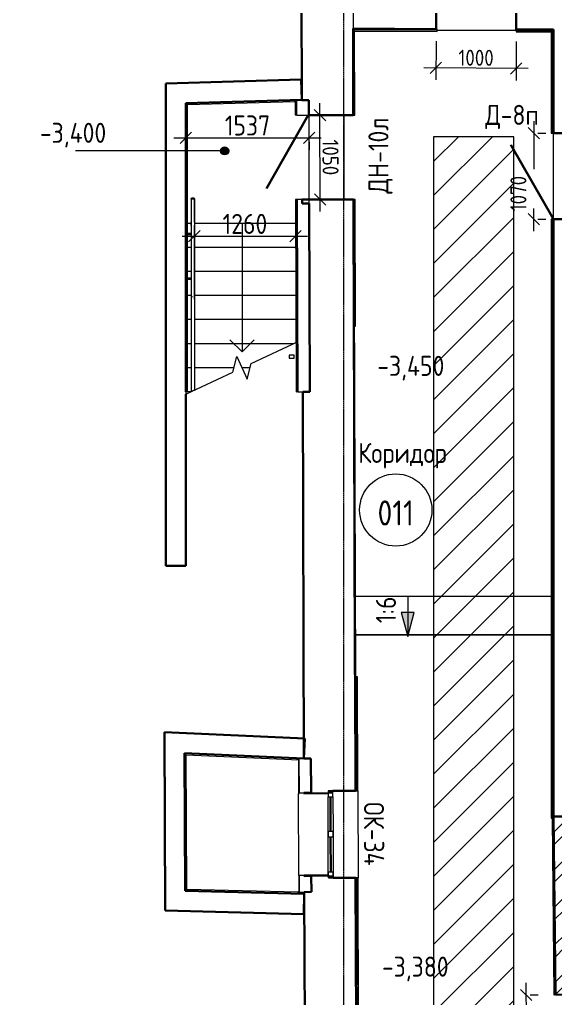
# Model space of a CAD drawing. Header units: millimetres. Extents: x 504091 to 2165846, y 135022 to 442887.
# Drawn here: x 1529541 to 1536215, y 329921 to 342119 of the extents above; entities that cross this region are included whole.
import ezdxf

# ---------------------------------------------------------------- set-up
doc = ezdxf.new("R2010")
doc.units = ezdxf.units.MM
doc.linetypes.add('ADSK_Линия сетки', pattern=[25, 20, -2.5, 0, -2.5])
doc.linetypes.add('осеваяX2', pattern=[4, 2.5, -0.5, 0.5, -0.5])
doc.layers.get('Defpoints').update_dxf_attribs({"color": 255})
for name, color, linetype, lineweight in [('_ Окна', 7, 'Continuous', 30), ('Аннотация', 7, 'Continuous', 9), ('Двери', 7, 'Continuous', 20), ('Лестницы', 7, 'Continuous', 18), ('Марки дверей', 7, 'Continuous', 20), ('Марки окон', 7, 'Continuous', 20), ('Марки помещений', 7, 'Continuous', 20), ('Ограждение', 7, 'Continuous', 18), ('Окна', 7, 'Continuous', 18), ('Оси', 165, 'осеваяX2', 13), ('отметки', 7, 'Continuous', 20), ('Пандусы', 7, 'Continuous', 18), ('Перекрытие', 7, 'Continuous', 18), ('размеры', 7, 'Continuous', 9), ('Стены внутренние', 7, 'Continuous', 18), ('Стены наружные', 7, 'Continuous', 18), ('Стены несущие', 7, 'Continuous', 30), ('Стены отделка', 7, 'Continuous', 30), ('Стены штриховка', 7, 'Continuous', 18), ('Стрелки вверх', 7, 'Continuous', 18), ('Узлы', 7, 'Continuous', 18)]:
    doc.layers.add(name, color=color, linetype=linetype, lineweight=lineweight)
doc.layers.add('Линии', color=7, linetype='Continuous', lineweight=9, true_color=0x00a600)
doc.layers.add('Штриховка', color=252, linetype='Continuous')
doc.styles.add('GOST Common', font='GOST_Common.ttf', dxfattribs={"width": 0.9, "height": 350})
doc.styles.add('GOST Common_1', font='GOST_Common.ttf', dxfattribs={"width": 0.9, "height": 250})
doc.styles.add('GOST Common_2', font='GOST_Common.ttf', dxfattribs={"width": 0.9, "height": 200})
doc.styles.add('GOST Common_4', font='GOST_Common.ttf', dxfattribs={"width": 0.9, "height": 200})
doc.dimstyles.new('ADSK_Основной_2_5_мм_Округление_до_1_мм', dxfattribs={"dimscale": 304.8, "dimtxt": 251.428749, "dimasz": 0.463911, "dimexe": 0.492126, "dimexo": 0.492126, "dimgap": 0.098425, "dimtad": 1, "dimdec": 0, "dimdsep": 46, "dimtxsty": 'GOST Common_1', "dimblk1": 'OBLIQUE', "dimblk2": 'OBLIQUE', "dimsah": 1, "dimcen": 0.09, "dimdle": 0.492126, "dimazin": 2, "dimtfac": 1, "dimtdec": 4, "dimtix": 1, "dimtmove": 0, "dimatfit": 3, "dimfxl": 0, "dimtvp": 1, "dimtolj": 1, "dimtzin": 0, "dimlwd": 20, "dimlwe": 20, "dimarcsym": 0})
doc.dimstyles.new('ADSK_Основной_2_мм', dxfattribs={"dimscale": 304.8, "dimtxt": 201.142999, "dimasz": 0.463911, "dimexe": 0.492126, "dimexo": 0.492126, "dimgap": 0.098425, "dimtad": 1, "dimrnd": 0.01, "dimdsep": 46, "dimtxsty": 'GOST Common_4', "dimblk1": 'OBLIQUE', "dimblk2": 'OBLIQUE', "dimsah": 1, "dimcen": 0.09, "dimdle": 0.492126, "dimazin": 2, "dimtfac": 1, "dimtdec": 4, "dimtix": 1, "dimtmove": 0, "dimatfit": 3, "dimfxl": 0, "dimtvp": 1, "dimtolj": 1, "dimtzin": 0, "dimlwd": 20, "dimlwe": 20, "dimarcsym": 0})
doc.dimstyles.new('ADSK_Основной_2_мм_1', dxfattribs={"dimscale": 304.8, "dimtxt": 201.142999, "dimasz": 0.463911, "dimexe": 0.492126, "dimexo": 0.492126, "dimgap": 0.098425, "dimtad": 1, "dimrnd": 0.01, "dimdsep": 46, "dimtxsty": 'GOST Common_4', "dimblk1": 'OBLIQUE', "dimblk2": 'OBLIQUE', "dimsah": 1, "dimcen": 0.09, "dimdle": 0.492126, "dimazin": 2, "dimtfac": 1, "dimtdec": 4, "dimtix": 1, "dimtmove": 1, "dimatfit": 3, "dimfxl": 0, "dimtvp": 1, "dimtolj": 1, "dimtzin": 0, "dimlwd": 20, "dimlwe": 20, "dimarcsym": 0})

# ---------------------------------------------------------------- blocks, each defined once
blk = doc.blocks.new('Ограждение 6 - Ограждение 1-1952564-План подвала')
at = {"layer": 'Ограждение'}
h = blk.add_hatch(dxfattribs=at)
h.set_pattern_fill('FP_1', color=256, style=0, pattern_type=2)
h.set_pattern_definition([(45, (0, 0), (-106.066, 106.066), [])])
h.paths.add_polyline_path([(45225, 32214), (45230, 32214), (45230, 32248), (45170, 32248), (45170, 32214)])
at = {"layer": 'Ограждение', "lineweight": 18}
for p, q in [((45170, 32248), (45170, 32214)), ((45230, 32248), (45170, 32248)), ((45170, 32214), (45230, 32214)), ((45230, 32214), (45230, 32248))]:
    blk.add_line(p, q, dxfattribs=at)
blk = doc.blocks.new('AC_Дверь_Однопольная_Стальная - 1050х2100h ДН-10л-6934079-План подвала')
at = {"layer": 'Двери', "lineweight": 30}
blk.add_line((525, 240), (-384, 765), dxfattribs=at)
blk = doc.blocks.new('окна_rehau_двупольное - 1085х1220Н ОК34-3755709-План подвала')
at = {"layer": '_ Окна', "lineweight": 18}
for p, q in [((-542.5, -40), (-542.5, 20)), ((-542.5, 20), (-466.5, 20)), ((-466.5, 20), (-466.5, -40)), ((-35.5, -40), (-35.5, 20)), ((-35.5, 20), (40.5, 20)), ((40.5, 20), (40.5, -40)), ((466.5, 20), (466.5, -40)), ((542.5, 20), (466.5, 20)), ((542.5, -40), (542.5, 20)), ((-466.5, -40), (-542.5, -40)), ((40.5, -40), (-35.5, -40)), ((466.5, -40), (542.5, -40))]:
    blk.add_line(p, q, dxfattribs=at)
at = {"layer": '_ Окна'}
for p, q in [((-522.5, -40), (-522.5, 20)), ((522.5, -40), (522.5, 20)), ((-466.5, -10), (-35.5, -10)), ((40.5, -10), (466.5, -10))]:
    blk.add_line(p, q, dxfattribs=at)
at = {"layer": 'Окна'}
for p, q in [((-542.5, 20), (-542.5, -40)), ((-466.5, 20), (-542.5, 20)), ((-466.5, 20), (-35.5, 20)), ((40.5, 20), (-35.5, 20)), ((40.5, 20), (466.5, 20)), ((542.5, 20), (466.5, 20)), ((542.5, -40), (542.5, 20)), ((-542.5, -40), (-466.5, -40)), ((-35.5, -40), (-466.5, -40)), ((-35.5, -40), (40.5, -40)), ((466.5, -40), (40.5, -40)), ((466.5, -40), (542.5, -40))]:
    blk.add_line(p, q, dxfattribs=at)
blk = doc.blocks.new('AC_Дверь_Однопольная_Стальная - 1000х2100Н Д8п противопож EI30-6422777-План подвала')
at = {"layer": 'Двери', "lineweight": 30}
blk.add_line((-535, 255), (392, 790), dxfattribs=at)
blk = doc.blocks.new('Тип перил - Перила_Внутренний_-6957739-План подвала')
at = {"layer": 'Ограждение'}
for p, q in [((43948, 34193), (43948, 33909)), ((43970, 34193), (43965, 34193)), ((43988, 33909), (43988, 34193)), ((43948, 33867), (43948, 32946)), ((43988, 32946), (43988, 33867)), ((43970, 32979), (43966, 32979))]:
    blk.add_line(p, q, dxfattribs=at)
at = {"layer": 'Ограждение', "flags": 128}
for points in [[(43948, 33867), (43948, 33869), (43948, 33871), (43948, 33874), (43948, 33876), (43948, 33879), (43948, 33881), (43948, 33884), (43948, 33887), (43948, 33889), (43948, 33892), (43948, 33895), (43948, 33897), (43948, 33900), (43948, 33903), (43948, 33906), (43948, 33908), (43948, 33909)], [(43988, 33909), (43988, 33907), (43988, 33904), (43988, 33901), (43988, 33898), (43988, 33896), (43988, 33893), (43988, 33890), (43988, 33887), (43988, 33885), (43988, 33882), (43988, 33880), (43988, 33877), (43988, 33875), (43988, 33872), (43988, 33870), (43988, 33868), (43988, 33867)]]:
    blk.add_lwpolyline(points, dxfattribs=at)
blk = doc.blocks.new('Тип перил - D40-V18-План подвала')
at = {"layer": 'Ограждение', "flags": 128}
for points in [[(0, 20), (1, 20), (2, 20), (2, 20), (3, 20), (4, 20), (5, 19), (6, 19), (6, 19), (7, 19), (8, 18), (9, 18), (9, 18), (10, 17), (11, 17), (11, 17), (12, 16), (13, 16), (13, 15), (14, 14), (14, 14), (15, 13), (15, 13), (16, 12), (16, 11), (17, 11), (17, 10), (18, 9), (18, 9), (18, 8), (19, 7), (19, 6), (19, 6), (19, 5), (20, 4), (20, 3), (20, 3), (20, 2), (20, 1), (20, 0), (20, 0)], [(20, 0), (20, -1), (20, -2), (20, -2), (20, -3), (20, -4), (19, -5), (19, -6), (19, -6), (19, -7), (18, -8), (18, -9), (18, -9), (17, -10), (17, -11), (17, -11), (16, -12), (16, -13), (15, -13), (14, -14), (14, -14), (13, -15), (13, -15), (12, -16), (11, -16), (11, -17), (10, -17), (9, -18), (9, -18), (8, -18), (7, -19), (6, -19), (6, -19), (5, -19), (4, -20), (3, -20), (3, -20), (2, -20), (1, -20), (0, -20), (0, -20)]]:
    blk.add_lwpolyline(points, dxfattribs=at)
blk = doc.blocks.new('Тип перил - Перила_Внутренний_-V19-План подвала')
at = {"layer": 'Ограждение'}
for p, q in [((43988, 34193), (43948, 34193)), ((43948, 34193), (43948, 33909)), ((43988, 34193), (43988, 33909)), ((43948, 33909), (43948, 33879)), ((43948, 33879), (43948, 31797)), ((43988, 33909), (43988, 33879)), ((43988, 33879), (43988, 31816)), ((43948, 31797), (43988, 31816))]:
    blk.add_line(p, q, dxfattribs=at)
blk = doc.blocks.new('ADSK_Ограждение_Опоры_Г_образная - D15 высота60 консоль80-V20-План подвала')
at = {"layer": 'Ограждение'}
for p, q in [((-7, 67), (-7, 20)), ((8, 20), (8, 67))]:
    blk.add_line(p, q, dxfattribs=at)
blk = doc.blocks.new('_Oblique')
at = {"color": 0, "linetype": 'ByBlock', "lineweight": -2}
blk.add_line((-0.5, -0.5), (0.5, 0.5), dxfattribs=at)
blk = doc.blocks.new('*D4253')
at = {"layer": 'Defpoints', "color": 0, "lineweight": 20, "transparency": 16777216}
for p in [(1535752, 329963), (1535852, 329964), (1535763, 328893)]:
    blk.add_point(p, dxfattribs=at)
at = {"layer": 'размеры', "color": 0, "lineweight": 20, "transparency": 16777216}
for p, q in [((1535864, 328744), (1535851, 330114)), ((1535902, 329965), (1536002, 329966)), ((1535913, 328895), (1536013, 328896))]:
    blk.add_line(p, q, dxfattribs=at)
at = {"layer": 'размеры', "color": 0, "lineweight": 20, "transparency": 16777216, "xscale": 141.4, "yscale": 141.4, "zscale": 141.4}
for p, rotation in [((1535852, 329964), 90.56892772826068), ((1535863, 328894), 270.5689277282607)]:
    blk.add_blockref('_Oblique', p, dxfattribs=dict(at, rotation=rotation))
at = {"layer": 'размеры', "color": 0, "lineweight": 20, "transparency": 16777216, "insert": (1535988, 329430), "char_height": 200, "width": 560.47, "attachment_point": 5, "rotation": 270.5689, "style": 'GOST Common_4'}
blk.add_mtext('\\A1;1070', dxfattribs=at)
blk = doc.blocks.new('*D4254')
at = {"layer": 'Defpoints', "color": 0, "lineweight": 20, "transparency": 16777216}
for p in [(1533183, 340926), (1533283, 340927), (1533186, 339876)]:
    blk.add_point(p, dxfattribs=at)
at = {"layer": 'размеры', "color": 0, "lineweight": 20, "transparency": 16777216}
for p, q in [((1533286, 339727), (1533282, 341077)), ((1533333, 340927), (1533433, 340927)), ((1533336, 339877), (1533436, 339877))]:
    blk.add_line(p, q, dxfattribs=at)
at = {"layer": 'размеры', "color": 0, "lineweight": 20, "transparency": 16777216, "xscale": 141.4, "yscale": 141.4, "zscale": 141.4}
for p, rotation in [((1533283, 340927), 90.1774383262955), ((1533286, 339877), 270.1774383262955)]:
    blk.add_blockref('_Oblique', p, dxfattribs=dict(at, rotation=rotation))
at = {"layer": 'размеры', "color": 0, "lineweight": 20, "transparency": 16777216, "insert": (1533414, 340402), "char_height": 200, "width": 560.47, "attachment_point": 5, "rotation": 270.1774, "style": 'GOST Common_4'}
blk.add_mtext('\\A1;1050', dxfattribs=at)
blk = doc.blocks.new('*D4255')
at = {"layer": 'Defpoints', "color": 0, "lineweight": 20, "transparency": 16777216}
for p in [(1535845, 340703), (1535945, 340703), (1535845, 339633)]:
    blk.add_point(p, dxfattribs=at)
at = {"layer": 'размеры', "color": 0, "lineweight": 20, "transparency": 16777216}
for p, q in [((1535945, 340853), (1535945, 340256)), ((1535995, 340703), (1536095, 340703)), ((1535945, 339483), (1535945, 339764)), ((1535995, 339633), (1536095, 339633))]:
    blk.add_line(p, q, dxfattribs=at)
at = {"layer": 'размеры', "color": 0, "lineweight": 20, "transparency": 16777216, "xscale": 141.4, "yscale": 141.4, "zscale": 141.4}
for p, rotation in [((1535945, 340703), 90), ((1535945, 339633), 270)]:
    blk.add_blockref('_Oblique', p, dxfattribs=dict(at, rotation=rotation))
at = {"layer": 'размеры', "color": 0, "lineweight": 20, "transparency": 16777216, "insert": (1535654, 339730), "char_height": 200, "width": 560.47, "attachment_point": 1, "rotation": 90, "line_spacing_factor": 1.022761, "style": 'GOST Common_4'}
blk.add_mtext('\\A1;1070', dxfattribs=at)
blk = doc.blocks.new('*D4257')
at = {"layer": 'Defpoints', "color": 0, "lineweight": 20, "transparency": 16777216}
for p in [(1534728, 342001), (1535728, 341996), (1534726, 341516)]:
    blk.add_point(p, dxfattribs=at)
at = {"layer": 'размеры', "color": 0, "lineweight": 20, "transparency": 16777216}
for p, q in [((1534728, 341851), (1534725, 341366)), ((1535728, 341846), (1535725, 341361)), ((1535876, 341510), (1534576, 341516))]:
    blk.add_line(p, q, dxfattribs=at)
at = {"layer": 'размеры', "color": 0, "lineweight": 20, "transparency": 16777216, "xscale": 141.4, "yscale": 141.4, "zscale": 141.4}
for p, rotation in [((1534726, 341516), 179.7385023716221), ((1535726, 341511), 359.7385023716221)]:
    blk.add_blockref('_Oblique', p, dxfattribs=dict(at, rotation=rotation))
at = {"layer": 'размеры', "color": 0, "lineweight": 20, "transparency": 16777216, "insert": (1535227, 341643), "char_height": 200, "width": 560.47, "attachment_point": 5, "rotation": 359.7385, "style": 'GOST Common_4'}
blk.add_mtext('\\A1;1000', dxfattribs=at)
blk = doc.blocks.new('*D4275')
at = {"layer": 'Defpoints', "color": 0, "lineweight": 20, "transparency": 16777216}
for p in [(1532979, 339878), (1531718, 339518), (1532979, 339418)]:
    blk.add_point(p, dxfattribs=at)
at = {"layer": 'размеры', "color": 0, "lineweight": 20, "transparency": 16777216}
for p, q in [((1532979, 339728), (1532979, 339268)), ((1531568, 339418), (1533129, 339418)), ((1531718, 339368), (1531718, 339268))]:
    blk.add_line(p, q, dxfattribs=at)
at = {"layer": 'размеры', "color": 0, "lineweight": 20, "transparency": 16777216, "xscale": 141.4, "yscale": 141.4, "zscale": 141.4, "rotation": 180}
blk.add_blockref('_Oblique', (1531718, 339418), dxfattribs=at)
at = {"layer": 'размеры', "color": 0, "lineweight": 20, "transparency": 16777216, "xscale": 141.4, "yscale": 141.4, "zscale": 141.4}
blk.add_blockref('_Oblique', (1532979, 339418), dxfattribs=at)
at = {"layer": 'размеры', "color": 0, "lineweight": 20, "transparency": 16777216, "insert": (1532348, 339573), "char_height": 250, "width": 700.59, "attachment_point": 5, "style": 'GOST Common_1'}
blk.add_mtext('\\A1;1260', dxfattribs=at)
blk = doc.blocks.new('*D4276')
at = {"layer": 'Defpoints', "color": 0, "lineweight": 20, "transparency": 16777216}
for p in [(1531611, 340744), (1533149, 340744), (1533149, 340644)]:
    blk.add_point(p, dxfattribs=at)
at = {"layer": 'размеры', "color": 0, "lineweight": 20, "transparency": 16777216}
for p, q in [((1531461, 340644), (1533299, 340644)), ((1531611, 340594), (1531611, 340494)), ((1533149, 340594), (1533149, 340494))]:
    blk.add_line(p, q, dxfattribs=at)
at = {"layer": 'размеры', "color": 0, "lineweight": 20, "transparency": 16777216, "xscale": 141.4, "yscale": 141.4, "zscale": 141.4, "rotation": 180}
blk.add_blockref('_Oblique', (1531611, 340644), dxfattribs=at)
at = {"layer": 'размеры', "color": 0, "lineweight": 20, "transparency": 16777216, "xscale": 141.4, "yscale": 141.4, "zscale": 141.4}
blk.add_blockref('_Oblique', (1533149, 340644), dxfattribs=at)
at = {"layer": 'размеры', "color": 0, "lineweight": 20, "transparency": 16777216, "insert": (1532380, 340799), "char_height": 250, "width": 700.59, "attachment_point": 5, "style": 'GOST Common_1'}
blk.add_mtext('\\A1;1537', dxfattribs=at)
blk = doc.blocks.new('оси')
at = {"layer": 'Оси', "linetype": 'ADSK_Линия сетки'}
blk.add_line((52350, -2196.5), (52350, 46378), dxfattribs=at)

msp = doc.modelspace()

# ---------------------------------------------------------------- hatches: boundary and pattern name
at = {"layer": 'отметки'}
h = msp.add_hatch(color=256, dxfattribs=at)
edge = h.paths.add_edge_path()
edge.add_arc((1532095.8131, 340482.5869), 50, 0, 360)
at = {"layer": 'размеры'}
msp.add_hatch(color=256, dxfattribs=at).paths.add_polyline_path([(1534375.9541, 334429.8907), (1534456.3389, 334729.8907), (1534295.5694, 334729.8907)])
at = {"layer": 'Стены внутренние', "lineweight": 9}
h = msp.add_hatch(dxfattribs=at)
h.set_pattern_fill('FP_2', color=256, style=0, pattern_type=2)
h.set_pattern_definition([(45, (1487730.53, 305686.97), (-235.7317, 235.7317), []), (45, (1487887.68, 305686.97), (-235.7317, 235.7317), [])])
h.paths.add_polyline_path([(1536228.111, 328632.7952), (1536328.111, 328633.7882), (1536328.111, 328652.7952), (1536347.9184, 328652.7952), (1536345.1263, 328898.9703), (1536225.4797, 328897.7822)])
h.paths.add_polyline_path([(1536214.8552, 329967.7294), (1536334.8492, 329968.921), (1536312.8046, 332188.9226), (1536192.7987, 332188.9226), (1536202.4276, 331219.2461)])
at = {"layer": 'Стены наружные', "true_color": 0x6b6b6b}
h = msp.add_hatch(color=251, dxfattribs=at)
h.paths.add_polyline_path([(1532986.0097, 337482.1339), (1533006.0096, 337482.1958), (1532998.5908, 339877.7412), (1532978.5909, 339877.6793), (1532984.9252, 337832.3242)])
h.paths.add_polyline_path([(1532975.3237, 340932.6742), (1532995.3236, 340932.7361), (1532994.7633, 341113.6573), (1532974.7634, 341113.5953), (1532975.3235, 340932.7361)])
h = msp.add_hatch(color=251, dxfattribs=at)
h.paths.add_polyline_path([(1533020.3131, 331248.9995), (1533025.3131, 331249.015), (1533024.6864, 331451.3694), (1533019.6864, 331451.354), (1533020.3125, 331249.171)])
h.paths.add_polyline_path([(1533016.5121, 332476.349), (1533021.5121, 332476.3645), (1533020.2187, 332894.0071), (1533015.2187, 332893.9916), (1533016.4951, 332481.8542)])
at = {"layer": 'Узлы', "lineweight": 9}
h = msp.add_hatch(dxfattribs=at)
h.set_pattern_fill('FP_8', color=252, style=0, pattern_type=2)
h.set_pattern_definition([(45, (1487730.53, 305686.97), (-212.132, 212.132), [])])
h.paths.add_polyline_path([(1524996.8349, 320019.4885), (1535698.3629, 320019.4885), (1535698.3629, 340658.9226), (1534698.3629, 340658.9226), (1534698.3629, 321019.4885), (1525453.3689, 321019.4885), (1525453.3689, 325819.4885), (1524453.3689, 325819.4885), (1524453.3689, 320019.4885), (1524487.1226, 320019.4885)])

# ---------------------------------------------------------------- linework, layer by layer
at = {"layer": 'Лестницы'}
for p, q in [((1531678.2341, 339579.4969), (1531631.3038, 339579.4969)), ((1531678.2341, 339579.4969), (1531631.3038, 339579.4969)), ((1532979.5143, 339579.4969), (1531718.2341, 339579.4969)), ((1532979.5143, 339579.4969), (1531718.2341, 339579.4969)), ((1531678.2341, 339279.4969), (1531631.3038, 339279.4969)), ((1531678.2341, 339279.4969), (1531631.3038, 339279.4969)), ((1532980.4434, 339279.4969), (1531718.2341, 339279.4969)), ((1532980.4434, 339279.4969), (1531718.2341, 339279.4969)), ((1531678.2341, 338979.4969), (1531631.3038, 338979.4969)), ((1531678.2341, 338979.4969), (1531631.3038, 338979.4969)), ((1532981.3725, 338979.4969), (1531718.2341, 338979.4969)), ((1532981.3725, 338979.4969), (1531718.2341, 338979.4969)), ((1531678.2341, 338679.4969), (1531631.3038, 338679.4969)), ((1531678.2341, 338679.4969), (1531631.3038, 338679.4969)), ((1532982.3016, 338679.4969), (1531718.2341, 338679.4969)), ((1532982.3016, 338679.4969), (1531718.2341, 338679.4969)), ((1531678.2341, 338379.4969), (1531631.3038, 338379.4969)), ((1531678.2341, 338379.4969), (1531631.3038, 338379.4969)), ((1532983.2306, 338379.4969), (1531718.2341, 338379.4969)), ((1532983.2306, 338379.4969), (1531718.2341, 338379.4969)), ((1531678.2341, 338079.4969), (1531631.3038, 338079.4969)), ((1531678.2341, 338079.4969), (1531631.3038, 338079.4969)), ((1532955.1943, 338079.4969), (1531718.2341, 338079.4969)), ((1532955.1943, 338079.4969), (1531718.2341, 338079.4969)), ((1532425.1307, 337832.3242), (1533012.3806, 338106.1633)), ((1532198.5537, 337726.6696), (1532245.8081, 337921.1075)), ((1532245.8081, 337921.1075), (1532377.8763, 337637.8863)), ((1531678.2341, 337779.4969), (1531631.3038, 337779.4969)), ((1531678.2341, 337779.4969), (1531631.3038, 337779.4969)), ((1532211.3924, 337779.4969), (1531718.2341, 337779.4969)), ((1532211.3924, 337779.4969), (1531718.2341, 337779.4969)), ((1532412.292, 337779.4969), (1532311.8422, 337779.4969)), ((1532412.292, 337779.4969), (1532311.8422, 337779.4969)), ((1532377.8763, 337637.8863), (1532425.1307, 337832.3242)), ((1531611.3038, 337452.8305), (1532198.5537, 337726.6696)), ((1531611.3038, 337479.4969), (1531611.3038, 337452.8305)), ((1531668.4901, 337479.4969), (1531611.3038, 337479.4969)), ((1531668.4901, 337479.4969), (1531611.3038, 337479.4969))]:
    msp.add_line(p, q, dxfattribs=at)
at = {"layer": 'Линии', "color": 7, "lineweight": 18}
msp.add_line((1533148.7512, 339826.1769), (1533148.7512, 340826.1769), dxfattribs=at)
at = {"layer": 'Линии', "color": 7}
for p, q in [((1535698.3629, 340658.9226), (1534698.3629, 340658.9226)), ((1534698.3629, 340658.9226), (1534698.3629, 321019.4885)), ((1535698.3629, 320019.4885), (1535698.3629, 340658.9226))]:
    msp.add_line(p, q, dxfattribs=at)
msp.add_circle((1534226.2816, 336007.6891), 450, dxfattribs=at)
at = {"layer": 'отметки', "lineweight": 20}
msp.add_line((1532095.8131, 340482.5869), (1530236.7185, 340482.5869), dxfattribs=at)
at = {"layer": 'отметки'}
msp.add_circle((1532095.8131, 340482.5869), 50, dxfattribs=at)
at = {"layer": 'Пандусы'}
for p, q in [((1533725.9485, 334933.6005), (1536162.7987, 334933.6005)), ((1533727.4351, 334453.6005), (1536162.7987, 334453.6005))]:
    msp.add_line(p, q, dxfattribs=at)
at = {"layer": 'Перекрытие'}
for p, q in [((1534736.1826, 342000.9921), (1534736.1826, 342570.998)), ((1535726.9059, 341984.6119), (1534744.0157, 341984.6119)), ((1533580.092, 340927.518), (1533580.092, 339877.513)), ((1533148.7512, 339876.1772), (1533148.7512, 340926.1822)), ((1536190.6674, 339632.9226), (1536190.6674, 340702.9226)), ((1536162.7987, 334453.6005), (1533727.4351, 334453.6005)), ((1533716.7351, 334084.0692), (1533718.5794, 334084.0607))]:
    msp.add_line(p, q, dxfattribs=at)
at = {"layer": 'размеры', "lineweight": 20}
msp.add_line((1534375.9541, 334926.5384), (1534375.9541, 334429.8907), dxfattribs=at)
at = {"layer": 'размеры'}
for p, q in [((1534456.3389, 334729.8907), (1534295.5694, 334729.8907)), ((1534295.5694, 334729.8907), (1534375.9541, 334429.8907)), ((1534375.9541, 334429.8907), (1534456.3389, 334729.8907))]:
    msp.add_line(p, q, dxfattribs=at)
at = {"layer": 'Стены наружные'}
for p, q in [((1533019.6864, 331451.354), (1533016.5121, 332476.349)), ((1533753.4585, 332508.6314), (1533756.8186, 331423.6366))]:
    msp.add_line(p, q, dxfattribs=at)
at = {"layer": 'Стены несущие'}
for p, q in [((1533031.7151, 349215.7772), (1533056.8059, 341113.8494)), ((1534728.1998, 342001.0285), (1534730.8012, 342571.0226)), ((1535730.7908, 342566.4586), (1535728.1894, 341996.4645)), ((1534728.1998, 342001.0285), (1533694.0468, 342005.7484)), ((1533694.0468, 342005.7484), (1533697.3848, 340927.8813)), ((1533694.0468, 342005.7484), (1533697.3848, 340927.8813)), ((1536192.7987, 341994.344), (1535728.1894, 341996.4645)), ((1536192.7987, 341994.344), (1536192.7987, 340702.9226)), ((1533049.5964, 341370.122), (1531361.3038, 341321.5487)), ((1531361.3038, 341321.5487), (1531361.3038, 335311.2651)), ((1533056.7861, 341120.2254), (1533049.5964, 341370.122)), ((1531611.3038, 341078.6379), (1533056.7861, 341120.2254)), ((1531611.3038, 337479.4969), (1531611.3038, 341078.6379)), ((1533056.8059, 341113.8494), (1533144.7626, 341114.1218)), ((1533145.3447, 340926.1717), (1533144.7626, 341114.1218)), ((1533145.3447, 340926.1717), (1533697.3848, 340927.8813)), ((1533145.3447, 340926.1717), (1533145.3447, 340926.1717)), ((1536192.7987, 340702.9226), (1536702.7987, 340702.9226)), ((1533700.6366, 339877.8863), (1533060.6396, 339875.9043)), ((1533060.6396, 339875.9043), (1533060.7914, 339826.9045)), ((1533060.7914, 339826.9045), (1533060.6396, 339875.9043)), ((1533700.6366, 339877.8863), (1533718.1923, 334209.0638)), ((1533060.7914, 339826.9045), (1533148.7481, 339827.1769)), ((1533148.7481, 339827.1769), (1533148.7481, 339827.1769)), ((1533156.0173, 337479.9417), (1533148.7481, 339827.1769)), ((1533700.7883, 339828.8865), (1533705.531, 338297.4566)), ((1536702.7987, 339632.9226), (1536192.7987, 339632.9226)), ((1536192.7987, 332188.9226), (1536192.7987, 339632.9226)), ((1531611.3038, 335311.2651), (1531611.3038, 337452.8305)), ((1533156.0173, 337479.9417), (1533068.0605, 337479.6693)), ((1533068.0605, 337479.6693), (1533082.2076, 332911.5233)), ((1531361.3038, 335311.2651), (1531611.3038, 335311.2651)), ((1533716.1596, 333959.0705), (1533717.3106, 334209.0678)), ((1533717.3106, 334209.0678), (1533718.1923, 334209.0638)), ((1533718.9665, 333959.0576), (1533716.1596, 333959.0705)), ((1533723.4587, 332508.5385), (1533718.9665, 333959.0576)), ((1533719.0905, 333919.0482), (1533723.4587, 332508.5385)), ((1531345.584, 333237.6995), (1531353.861, 331016.854)), ((1533093.1289, 333161.2847), (1531345.584, 333237.6995)), ((1533082.2076, 332911.5233), (1533093.1289, 333161.2847)), ((1531602.9545, 331260.5535), (1531596.5593, 332976.4862)), ((1531596.5593, 332976.4862), (1533082.2076, 332911.5233)), ((1533082.2076, 332911.5233), (1533170.1643, 332911.7957)), ((1533170.1643, 332911.7957), (1533171.4944, 332482.3187)), ((1533171.4944, 332482.3187), (1533083.5376, 332482.0463)), ((1533083.5376, 332482.0463), (1533083.5546, 332476.5567)), ((1533083.5546, 332476.5567), (1533383.5532, 332477.4857)), ((1533443.46, 332507.6714), (1533723.4587, 332508.5385)), ((1536312.7928, 332190.1141), (1536192.7987, 332188.9226)), ((1536192.7987, 332188.9226), (1536702.7987, 332188.9226)), ((1536192.7987, 332188.9226), (1536214.8552, 329967.7294)), ((1533386.7275, 331452.4906), (1533086.7289, 331451.5616)), ((1533086.7289, 331451.5616), (1533086.7444, 331446.5616)), ((1533086.7444, 331446.5616), (1533174.7012, 331446.834)), ((1533174.7012, 331446.834), (1533174.7012, 331446.834)), ((1533175.3189, 331247.3514), (1533174.7012, 331446.834)), ((1533726.8188, 331423.5437), (1533446.8201, 331422.6766)), ((1533742.1647, 326468.2899), (1533726.8188, 331423.5437)), ((1533726.8342, 331418.5437), (1533742.1647, 326468.2899)), ((1533087.4383, 331222.5168), (1531602.9545, 331260.5535)), ((1533081.0346, 330972.5989), (1533087.4383, 331222.5168)), ((1533175.3189, 331247.3514), (1533087.3622, 331247.079)), ((1533087.3622, 331247.079), (1533102.1616, 326468.2899)), ((1531353.861, 331016.854), (1533081.0346, 330972.5989)), ((1536214.8552, 329967.7294), (1536334.8492, 329968.921))]:
    msp.add_line(p, q, dxfattribs=at)
at = {"layer": 'Стены отделка', "lineweight": 9}
for p, q in [((1533714.0467, 342005.8104), (1533694.0468, 342005.7484)), ((1534743.999, 341980.9562), (1533694.1087, 341985.7479)), ((1533707.3848, 340927.9122), (1533704.1399, 341975.702)), ((1533704.1399, 341975.702), (1534743.9533, 341970.9563)), ((1533714.0622, 342005.6571), (1533713.9709, 341985.6573)), ((1533717.3848, 340927.9432), (1533714.0467, 342005.8104)), ((1534744.0903, 342000.956), (1534728.1998, 342001.0285)), ((1534743.9533, 341970.9563), (1534743.999, 341980.9562)), ((1534743.999, 341980.9562), (1534744.0903, 342000.956)), ((1535726.8688, 341976.4704), (1535726.8231, 341966.4705)), ((1535726.8231, 341966.4705), (1536162.7987, 341964.4807)), ((1535726.96, 341996.4701), (1535726.8688, 341976.4704)), ((1536172.7987, 341974.4351), (1535726.8688, 341976.4704)), ((1535728.1894, 341996.4645), (1535726.96, 341996.4701)), ((1536162.7987, 341964.4807), (1536162.7987, 340702.9226)), ((1536172.7079, 341974.4355), (1536172.7991, 341994.4353)), ((1536192.7987, 341994.344), (1536172.7987, 341994.344)), ((1536172.7987, 341964.435), (1536172.7987, 341994.344)), ((1531631.3038, 341078.6379), (1531611.3038, 341078.6379)), ((1532970.7495, 341117.1746), (1531631.3038, 341078.6379)), ((1531631.3038, 337479.4969), (1531631.3038, 341078.6379)), ((1531631.3038, 341078.6379), (1531631.879, 341058.6462)), ((1531631.879, 341058.6462), (1532971.3247, 341097.1829)), ((1532971.3247, 341097.1829), (1532970.7495, 341117.1746)), ((1533056.8059, 341113.8494), (1532974.7634, 341113.5953)), ((1532974.7634, 341113.5953), (1532975.3237, 340932.6742)), ((1532995.3454, 340925.7071), (1532994.7633, 341113.6573)), ((1532975.3237, 340932.6742), (1532995.3236, 340932.7361)), ((1533697.3848, 340927.8813), (1533717.3848, 340927.9432)), ((1532995.3454, 340925.7071), (1533145.3447, 340926.1717)), ((1536162.7987, 340702.9226), (1536192.7987, 340702.9226)), ((1532998.5908, 339877.7412), (1532978.5909, 339877.6793)), ((1532978.5909, 339877.6793), (1532986.0097, 337482.1339)), ((1533006.0096, 337482.1958), (1532998.5908, 339877.7412)), ((1533060.6396, 339875.9043), (1532998.5971, 339875.7122)), ((1532998.5971, 339875.7122), (1533006.018, 337479.4772)), ((1533720.6365, 339877.9482), (1533700.6366, 339877.8863)), ((1533700.6366, 339877.8863), (1533700.7883, 339828.8865)), ((1533729.0594, 333929.0791), (1533710.6365, 339877.9173)), ((1533725.5309, 338297.5186), (1533720.6365, 339877.9482)), ((1533060.7914, 339826.9045), (1533060.7914, 339826.9045)), ((1536192.7987, 339632.9226), (1536162.7987, 339632.9226)), ((1536162.7987, 339632.9226), (1536162.7987, 332168.9226)), ((1533705.531, 338297.4566), (1533725.5309, 338297.5186)), ((1536192.7987, 337764.6223), (1536172.7987, 337764.6223)), ((1536172.7987, 337764.6223), (1536172.7987, 332178.9226)), ((1532986.0097, 337482.1339), (1533006.0096, 337482.1958)), ((1533006.018, 337479.4772), (1533068.0605, 337479.6693)), ((1533718.1923, 334209.0638), (1533718.9665, 333959.0576)), ((1536172.7987, 334197.6703), (1536192.7987, 334197.6703)), ((1533719.0905, 333919.0482), (1533739.0904, 333919.1101)), ((1533719.0905, 333919.0482), (1533719.0905, 333919.0482)), ((1533749.0593, 333929.141), (1533729.0594, 333929.0791)), ((1533753.4585, 332508.6314), (1533749.0593, 333929.141)), ((1536192.7987, 333907.6673), (1536172.7987, 333907.6673)), ((1531616.5982, 332966.075), (1531596.5984, 332966.0004)), ((1531596.5984, 332966.0004), (1531602.8799, 331280.562)), ((1531616.5627, 332975.6116), (1531616.5982, 332966.075)), ((1531616.6373, 332955.5892), (1533024.8058, 332894.0142)), ((1531622.8819, 331280.0495), (1531616.6373, 332955.5892)), ((1533020.2187, 332894.0071), (1533015.2187, 332893.9916)), ((1533015.2187, 332893.9916), (1533016.5121, 332476.349)), ((1533082.2076, 332911.5233), (1533020.165, 332911.3312)), ((1533020.165, 332911.3312), (1533020.2187, 332894.0071)), ((1533024.8058, 332894.0142), (1533025.6795, 332913.9951)), ((1533016.5121, 332476.349), (1533021.5121, 332476.3645)), ((1533021.4951, 332481.8542), (1533083.5376, 332482.0463)), ((1533021.5121, 332476.3645), (1533021.4951, 332481.8542)), ((1533723.4587, 332508.5385), (1533753.4585, 332508.6314)), ((1536162.7987, 332168.9226), (1536172.9963, 332168.9226)), ((1536172.9963, 332168.9226), (1536194.8561, 329967.5308)), ((1536204.8556, 329967.6301), (1536182.9968, 332168.9226)), ((1536182.9968, 332168.9226), (1536192.7987, 332168.9226)), ((1536192.7987, 332168.9226), (1536192.7987, 332188.9226)), ((1533024.6864, 331451.3694), (1533019.6864, 331451.354)), ((1533019.6864, 331451.354), (1533020.3131, 331248.9995)), ((1533086.7289, 331451.5616), (1533024.6864, 331451.3694)), ((1533024.6864, 331451.3694), (1533024.7019, 331446.3695)), ((1533024.7019, 331446.3695), (1533024.6864, 331451.3694)), ((1533174.7012, 331446.834), (1533174.6857, 331451.834)), ((1533756.8186, 331423.6366), (1533726.8188, 331423.5437)), ((1533726.8188, 331423.5437), (1533726.8342, 331418.5437)), ((1533746.8342, 331418.6057), (1533746.8187, 331423.6057)), ((1533772.342, 326411.0679), (1533756.8186, 331423.6366)), ((1531602.8799, 331280.562), (1531613.1743, 331280.2982)), ((1531613.1743, 331280.2982), (1531612.662, 331260.3048)), ((1533012.715, 331244.438), (1531622.8819, 331280.0495)), ((1533012.2027, 331224.4446), (1533012.715, 331244.438)), ((1533020.3131, 331248.9995), (1533025.3131, 331249.015)), ((1533025.3131, 331249.015), (1533025.3196, 331246.8868)), ((1533025.3196, 331246.8868), (1533087.3622, 331247.079)), ((1536194.8561, 329967.5308), (1536204.8556, 329967.6301))]:
    msp.add_line(p, q, dxfattribs=at)
at = {"layer": 'Стены штриховка'}
for p, q in [((1533692.2815, 342575.7624), (1533694.0468, 342005.7484)), ((1536172.7987, 341964.435), (1536172.7987, 340702.9226)), ((1536172.7987, 339632.9226), (1536172.7987, 337764.6223)), ((1533743.4586, 332508.6005), (1533739.0904, 333919.1101)), ((1533020.2187, 332894.0071), (1533021.4951, 332481.8542)), ((1533021.4951, 332481.8542), (1533020.2187, 332894.0071)), ((1536172.7987, 332178.9226), (1536192.7987, 332178.9226)), ((1533024.7019, 331446.3695), (1533025.3131, 331249.015)), ((1533025.3131, 331249.015), (1533024.7019, 331446.3695)), ((1533746.8342, 331418.6057), (1533762.342, 326411.0679))]:
    msp.add_line(p, q, dxfattribs=at)
at = {"layer": 'Стрелки вверх'}
for p, q in [((1532311.8422, 339579.4969), (1532311.8422, 339279.4969)), ((1532311.8422, 339279.4969), (1532311.8422, 338979.4969)), ((1532311.8422, 338979.4969), (1532311.8422, 338679.4969)), ((1532311.8422, 338679.4969), (1532311.8422, 338379.4969)), ((1532311.8422, 338379.4969), (1532311.8422, 338079.4969)), ((1532311.8422, 337979.4969), (1532161.8422, 338129.4969)), ((1532311.8422, 337979.4969), (1532461.8422, 338129.4969)), ((1532311.8422, 338079.4969), (1532311.8422, 337979.4969))]:
    msp.add_line(p, q, dxfattribs=at)

# ---------------------------------------------------------------- block references
at = {"layer": 'Двери', "color": 8, "true_color": 0x7f7f7f}
for name, p, rotation in [('AC_Дверь_Однопольная_Стальная - 1050х2100h ДН-10л-6934079-План подвала', (1533379.0122, 340401.8928), 90.17743832783478), ('AC_Дверь_Однопольная_Стальная - 1000х2100Н Д8п противопож EI30-6422777-План подвала', (1536447.7987, 340167.9226), 90)]:
    msp.add_blockref(name, p, dxfattribs=dict(at, rotation=rotation))
at = {"layer": 'Ограждение', "rotation": 90}
for name, p in [('Тип перил - D40-V18-План подвала', (1531698.2341, 339879.4969)), ('ADSK_Ограждение_Опоры_Г_образная - D15 высота60 консоль80-V20-План подвала', (1531698.2341, 339445.928)), ('ADSK_Ограждение_Опоры_Г_образная - D15 высота60 консоль80-V20-План подвала', (1531698.2341, 338890.451))]:
    msp.add_blockref(name, p, dxfattribs=at)
at = {"layer": 'Ограждение'}
for name in ['Тип перил - Перила_Внутренний_-6957739-План подвала', 'Тип перил - Перила_Внутренний_-V19-План подвала', 'Ограждение 6 - Ограждение 1-1952564-План подвала']:
    msp.add_blockref(name, (1487730.5267, 305686.9719), dxfattribs=at)
at = {"layer": 'Окна', "rotation": 90.17743832783478}
msp.add_blockref('окна_rehau_двупольное - 1085х1220Н ОК34-3755709-План подвала', (1533405.1402, 331965.0501), dxfattribs=at)
at = {"layer": 'Штриховка'}
msp.add_blockref('оси', (1481230.092, 303531.9719), dxfattribs=at)

# ---------------------------------------------------------------- texts
at = {"layer": 'Аннотация', "lineweight": 9, "insert": (1534226.2816, 335970.741), "char_height": 312.5, "width": 520.211119, "attachment_point": 5, "line_spacing_factor": 1.022766, "style": 'GOST Common'}
msp.add_mtext('011', dxfattribs=at)
at = {"layer": 'Марки дверей', "lineweight": 9, "insert": (1535674.1848, 340905.4456), "char_height": 250, "width": 690.3, "attachment_point": 5, "line_spacing_factor": 1.022766, "style": 'GOST Common_2'}
msp.add_mtext('\\pt450,900,1350,1800,2250,2700,3150,3600,4050,4500,4950,5400,5850,6300,6750,7200,7650,8100,8550,9000,9450,9900,10350,10800,11250,11700,12150,12600,13050,13500,13950,14400;Д-8п', dxfattribs=at)
at = {"layer": 'Марки дверей', "lineweight": 9, "insert": (1534036.8616, 340423.8724), "char_height": 250, "width": 982.8, "attachment_point": 5, "rotation": 90, "line_spacing_factor": 1.022766, "style": 'GOST Common_2'}
msp.add_mtext('\\pt450,900,1350,1800,2250,2700,3150,3600,4050,4500,4950,5400,5850,6300,6750,7200,7650,8100,8550,9000,9450,9900,10350,10800,11250,11700,12150,12600,13050,13500,13950,14400;ДН-10л', dxfattribs=at)
at = {"layer": 'Марки окон', "lineweight": 9, "insert": (1533955.8301, 331971.7426), "char_height": 250, "width": 863.1, "attachment_point": 5, "rotation": 270.17743833, "line_spacing_factor": 1.022766, "style": 'GOST Common_2'}
msp.add_mtext('\\pt450,900,1350,1800,2250,2700,3150,3600,4050,4500,4950,5400,5850,6300,6750,7200,7650,8100,8550,9000,9450,9900,10350,10800,11250,11700,12150,12600,13050,13500,13950,14400;ОК-34', dxfattribs=at)
at = {"layer": 'Марки помещений', "lineweight": 9, "insert": (1534309.2427, 336684.3084), "char_height": 250, "width": 1149.3, "attachment_point": 5, "line_spacing_factor": 1.022766, "style": 'GOST Common_2'}
msp.add_mtext('\\pt450,900,1350,1800,2250,2700,3150,3600,4050,4500,4950,5400,5850,6300,6750,7200,7650,8100,8550,9000,9450,9900,10350,10800,11250,11700,12150,12600,13050,13500,13950,14400;Коридор', dxfattribs=at)
at = {"layer": 'отметки', "lineweight": 20, "char_height": 250, "attachment_point": 1, "line_spacing_factor": 1.022761, "style": 'GOST Common_1'}
for s, insert, width in [('-3,400', (1529794.8698, 340832.6144), 1055.976244), ('-3,450', (1533996.6841, 337928.7742), 1055.976244), ('-3,380', (1534054.5192, 330442.1779), 1028.822569)]:
    msp.add_mtext(s, dxfattribs=dict(at, insert=insert, width=width))
at = {"layer": 'размеры', "lineweight": 20, "insert": (1533979.3023, 334597.123), "char_height": 250, "width": 404.288048, "attachment_point": 1, "rotation": 90, "line_spacing_factor": 1.022761, "style": 'GOST Common_1'}
msp.add_mtext('1:6', dxfattribs=at)

# ---------------------------------------------------------------- dimensions: what is measured, and where the dimension line sits
at = {"layer": 'размеры', "lineweight": 20}
for base, p1, p2, angle, override, picture, middle in [((1534725.9844, 341515.6213), (1535728.1894, 341996.4645), (1534728.1998, 342001.0285), 359.73850237, {"dimpost": '<>', "dimfxl": 1000}, '*D4257', (1535226.5725, 341643.338)), ((1533282.6497, 340926.5969), (1533185.917, 339876.2923), (1533182.6653, 340926.2872), 270.17743833, {"dimpost": '<>', "dimfxl": 1050}, '*D4254', (1533414.2749, 340402.002)), ((1535852.3045, 329964.1293), (1535762.9491, 328893.1893), (1535752.3245, 329963.1365), 270.56892773, {"dimpost": '<>', "dimfxl": 1070}, '*D4253', (1535987.6104, 329430.4465))]:
    dim = msp.add_linear_dim(base=base, p1=p1, p2=p2, angle=angle, dimstyle='ADSK_Основной_2_мм', override=override, dxfattribs=at)
    dim.commit()
    dim.dimension.update_dxf_attribs({"geometry": picture, "text_midpoint": middle})
for base, p1, p2, override, picture, middle in [((1533148.7512, 340643.8797), (1531611.3038, 340743.8646), (1533148.7512, 340743.8646), {"dimpost": '<>', "dimfxl": 1537.447443}, '*D4276', (1532380.0275, 340798.8797)), ((1532978.5909, 339417.7304), (1531718.2341, 339517.7153), (1532978.5909, 339877.6793), {"dimpost": '<>', "dimfxl": 1310.752935}, '*D4275', (1532348.4125, 339572.7304))]:
    dim = msp.add_linear_dim(base=base, p1=p1, p2=p2, dimstyle='ADSK_Основной_2_5_мм_Округление_до_1_мм', override=override, dxfattribs=at)
    dim.commit()
    dim.dimension.update_dxf_attribs({"geometry": picture, "text_midpoint": middle})
dim = msp.add_linear_dim(base=(1535945.2516, 340702.9226), p1=(1535845.2667, 339632.9226), p2=(1535845.2667, 340702.9226), angle=90, dimstyle='ADSK_Основной_2_мм_1', override={"dimpost": '<>', "dimfxl": 1070}, dxfattribs=at)
dim.commit()
dim.dimension.update_dxf_attribs({"geometry": '*D4255', "text_midpoint": (1535787.2193, 340009.8863), "dimtype": 160, "text_rotation": 90})

doc.saveas('drawing.dxf')
